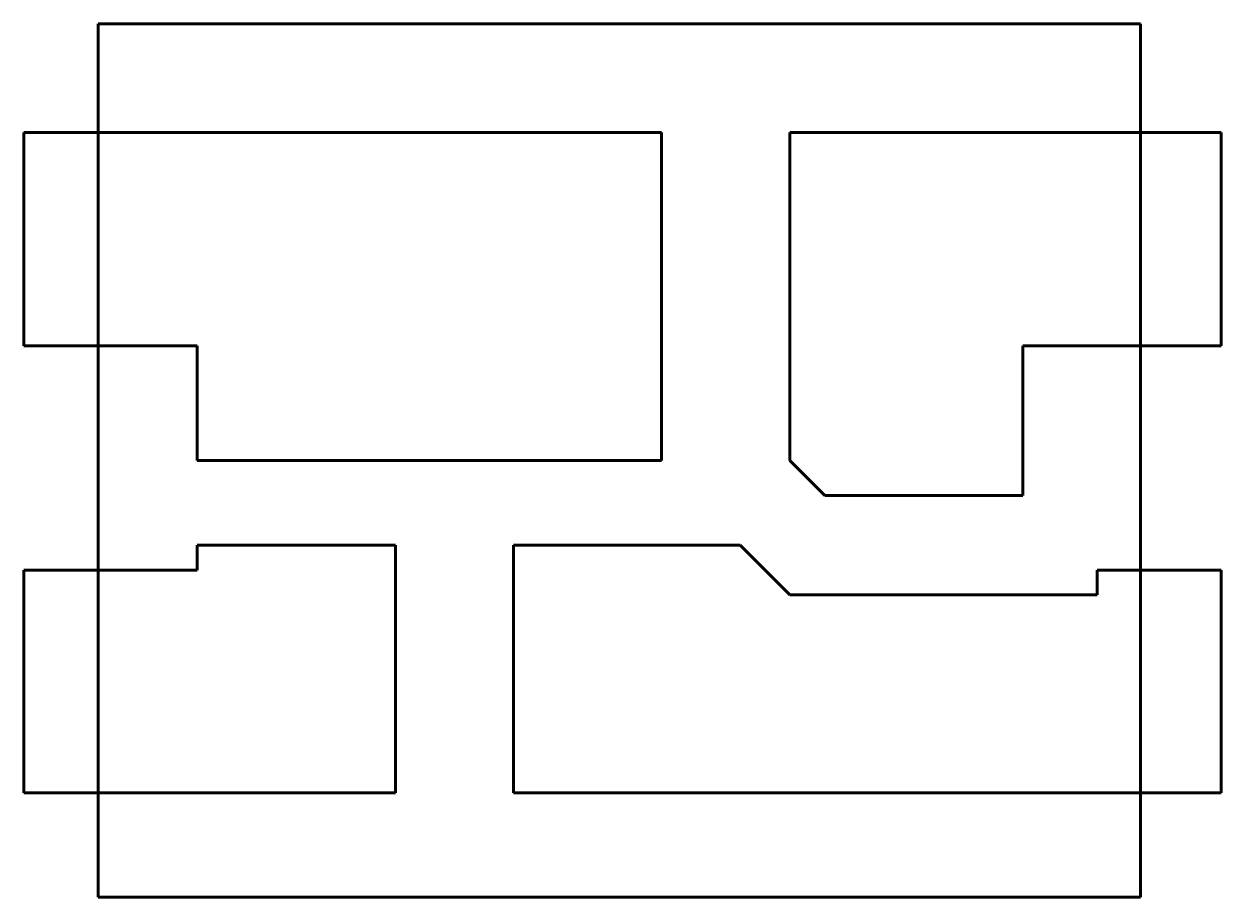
# Model space of a CAD drawing. Header units: millimetres. Extents: x 32.45 to 37.28, y 157.87 to 161.4.
import ezdxf

# ---------------------------------------------------------------- set-up
doc = ezdxf.new("R2010")
doc.units = ezdxf.units.MM
doc.linetypes.add('K5LT_BASIC', pattern=[0])

msp = doc.modelspace()

# ---------------------------------------------------------------- linework, layer by layer
at = {"color": 5, "linetype": 'K5LT_BASIC', "lineweight": 60, "true_color": 0x0000ff}
for p, q in [((32.7512, 161.3962), (36.7512, 161.3962)), ((32.7512, 161.3962), (32.7512, 157.869)), ((36.7512, 161.3962), (36.9597, 161.3962)), ((36.9597, 157.869), (36.9597, 161.3962)), ((32.7512, 160.9579), (32.4512, 160.9579)), ((32.4512, 160.9579), (32.4512, 160.0952)), ((35.0252, 160.9579), (32.7512, 160.9579)), ((35.0252, 159.6326), (35.0252, 160.9579)), ((37.1433, 160.9579), (35.5433, 160.9579)), ((35.5433, 160.9579), (35.5433, 159.6326)), ((37.1433, 160.9579), (37.2847, 160.9579)), ((37.2847, 160.0952), (37.2847, 160.9579)), ((32.4512, 160.0952), (33.1512, 160.0952)), ((33.1512, 160.0952), (33.1512, 159.6326)), ((36.4847, 160.0952), (36.4847, 159.4912)), ((36.4847, 160.0952), (37.2847, 160.0952)), ((33.1512, 159.6326), (35.0252, 159.6326)), ((35.5433, 159.6326), (35.6847, 159.4912)), ((35.6847, 159.4912), (36.4847, 159.4912)), ((33.1512, 159.1901), (33.1512, 159.2901)), ((33.1512, 159.2901), (33.9512, 159.2901)), ((33.9512, 159.2901), (33.9512, 158.2901)), ((34.4283, 159.2901), (34.4283, 158.3901)), ((35.3433, 159.2901), (34.4283, 159.2901)), ((35.5433, 159.0901), (35.3433, 159.2901)), ((32.4512, 159.1901), (33.1512, 159.1901)), ((32.4512, 158.2901), (32.4512, 159.1901)), ((37.2847, 159.1901), (36.7847, 159.1901)), ((36.7847, 159.1901), (36.7847, 159.0901)), ((37.2847, 158.2901), (37.2847, 159.1901)), ((35.6847, 159.0901), (35.5433, 159.0901)), ((36.7847, 159.0901), (35.6847, 159.0901)), ((34.4283, 158.3901), (34.4283, 158.2901)), ((33.9512, 158.2901), (32.4512, 158.2901)), ((34.4283, 158.2901), (37.2847, 158.2901)), ((32.7512, 157.869), (36.9597, 157.869))]:
    msp.add_line(p, q, dxfattribs=at)

doc.saveas('drawing.dxf')
